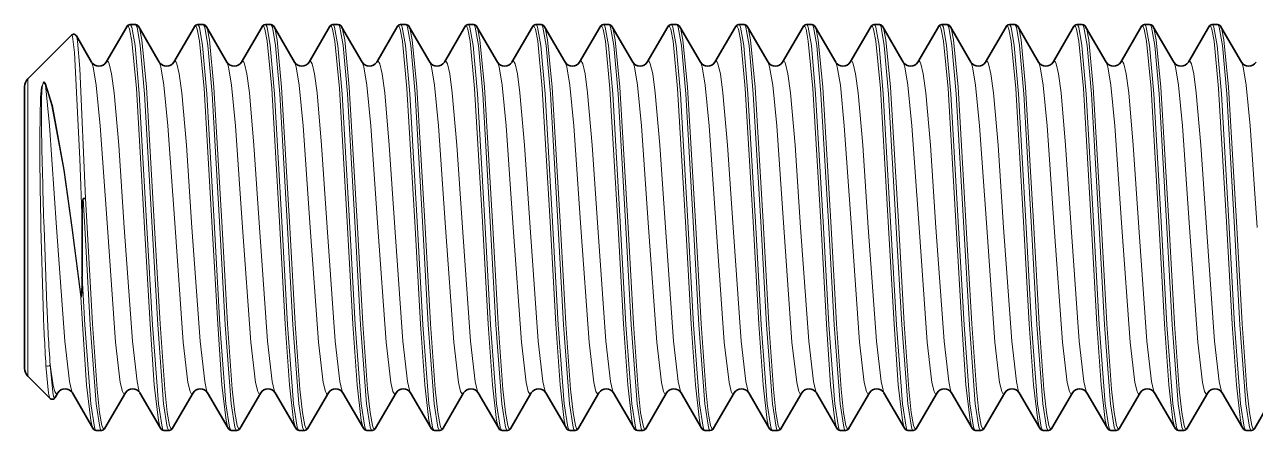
# Model space of a CAD drawing. Extents: x -131 to 1002, y -402 to 783.
# Drawn here: x 983.91 to 993.01, y 174.36 to 177.36 of the extents above; entities that cross this region are included whole.
import ezdxf

# ---------------------------------------------------------------- set-up
doc = ezdxf.new("R2010")
doc.units = 0

msp = doc.modelspace()

# ---------------------------------------------------------------- linework, layer by layer
at = {"color": 7, "lineweight": 35, "ltscale": 0.007572}
for p, q in [((984.6697, 177.3456), (984.5176, 177.0837)), ((985.1697, 177.3456), (985.0176, 177.0837)), ((985.6697, 177.3456), (985.5176, 177.0837)), ((986.1697, 177.3456), (986.0176, 177.0837)), ((986.6697, 177.3456), (986.5176, 177.0837)), ((987.1697, 177.3456), (987.0176, 177.0837)), ((987.6697, 177.3456), (987.5176, 177.0837)), ((988.1697, 177.3456), (988.0176, 177.0837)), ((988.6697, 177.3456), (988.5176, 177.0837)), ((989.1697, 177.3456), (989.0176, 177.0837)), ((989.6697, 177.3456), (989.5176, 177.0837)), ((990.1697, 177.3456), (990.0176, 177.0837)), ((990.6697, 177.3456), (990.5176, 177.0837)), ((991.1697, 177.3456), (991.0176, 177.0837)), ((991.6697, 177.3456), (991.5176, 177.0837)), ((992.1697, 177.3456), (992.0176, 177.0837)), ((992.6697, 177.3456), (992.5176, 177.0837)), ((984.4197, 174.3783), (984.2676, 174.6403)), ((984.9197, 174.3783), (984.7676, 174.6403)), ((985.4197, 174.3783), (985.2676, 174.6403)), ((985.9197, 174.3783), (985.7676, 174.6403)), ((986.4197, 174.3783), (986.2676, 174.6403)), ((986.9197, 174.3783), (986.7676, 174.6403)), ((987.4197, 174.3783), (987.2676, 174.6403)), ((987.9197, 174.3783), (987.7676, 174.6403)), ((988.4197, 174.3783), (988.2676, 174.6403)), ((988.9197, 174.3783), (988.7676, 174.6403)), ((989.4197, 174.3783), (989.2676, 174.6403)), ((989.9197, 174.3783), (989.7676, 174.6403)), ((990.4197, 174.3783), (990.2676, 174.6403)), ((990.9197, 174.3783), (990.7676, 174.6403)), ((991.4197, 174.3783), (991.2676, 174.6403)), ((991.9197, 174.3783), (991.7676, 174.6403)), ((992.4197, 174.3783), (992.2676, 174.6403)), ((992.9197, 174.3783), (992.7676, 174.6403))]:
    msp.add_line(p, q, dxfattribs=at)
at = {"color": 7, "lineweight": 35, "ltscale": 0.000984192}
for p, q in [((984.6943, 177.362), (984.7337, 177.362)), ((985.1943, 177.362), (985.2337, 177.362)), ((985.6943, 177.362), (985.7337, 177.362)), ((986.1943, 177.362), (986.2337, 177.362)), ((986.6943, 177.362), (986.7337, 177.362)), ((987.1943, 177.362), (987.2337, 177.362)), ((987.6943, 177.362), (987.7337, 177.362)), ((988.1943, 177.362), (988.2337, 177.362)), ((988.6943, 177.362), (988.7337, 177.362)), ((989.1943, 177.362), (989.2337, 177.362)), ((989.6943, 177.362), (989.7337, 177.362)), ((990.1943, 177.362), (990.2337, 177.362)), ((990.6943, 177.362), (990.7337, 177.362)), ((991.1943, 177.362), (991.2337, 177.362)), ((991.6943, 177.362), (991.7337, 177.362)), ((992.1943, 177.362), (992.2337, 177.362)), ((992.6943, 177.362), (992.7337, 177.362)), ((984.4443, 174.362), (984.4837, 174.362)), ((984.9443, 174.362), (984.9837, 174.362)), ((985.4443, 174.362), (985.4837, 174.362)), ((985.9443, 174.362), (985.9837, 174.362)), ((986.4443, 174.362), (986.4837, 174.362)), ((986.9443, 174.362), (986.9837, 174.362)), ((987.4443, 174.362), (987.4837, 174.362)), ((987.9443, 174.362), (987.9837, 174.362)), ((988.4443, 174.362), (988.4837, 174.362)), ((988.9443, 174.362), (988.9837, 174.362)), ((989.4443, 174.362), (989.4837, 174.362)), ((989.9443, 174.362), (989.9837, 174.362)), ((990.4443, 174.362), (990.4837, 174.362)), ((990.9443, 174.362), (990.9837, 174.362)), ((991.4443, 174.362), (991.4837, 174.362)), ((991.9443, 174.362), (991.9837, 174.362)), ((992.4443, 174.362), (992.4837, 174.362)), ((992.9443, 174.362), (992.9837, 174.362))]:
    msp.add_line(p, q, dxfattribs=at)
at = {"color": 7, "lineweight": 35, "ltscale": 0.007571}
for p, q in [((984.7584, 177.3456), (984.9104, 177.0837)), ((985.2584, 177.3456), (985.4104, 177.0837)), ((985.7584, 177.3456), (985.9104, 177.0837)), ((986.2584, 177.3456), (986.4104, 177.0837)), ((986.7584, 177.3456), (986.9104, 177.0837)), ((987.2584, 177.3456), (987.4104, 177.0837)), ((987.7584, 177.3456), (987.9104, 177.0837)), ((988.2584, 177.3456), (988.4104, 177.0837)), ((988.7584, 177.3456), (988.9104, 177.0837)), ((989.2584, 177.3456), (989.4104, 177.0837)), ((989.7584, 177.3456), (989.9104, 177.0837)), ((990.2584, 177.3456), (990.4104, 177.0837)), ((990.7584, 177.3456), (990.9104, 177.0837)), ((991.2584, 177.3456), (991.4104, 177.0837)), ((991.7584, 177.3456), (991.9104, 177.0837)), ((992.2584, 177.3456), (992.4104, 177.0837)), ((992.7584, 177.3456), (992.9104, 177.0837)), ((984.5084, 174.3783), (984.6604, 174.6403)), ((985.0084, 174.3783), (985.1604, 174.6403)), ((985.5084, 174.3783), (985.6604, 174.6403)), ((986.0084, 174.3783), (986.1604, 174.6403)), ((986.5084, 174.3783), (986.6604, 174.6403)), ((987.0084, 174.3783), (987.1604, 174.6403)), ((987.5084, 174.3783), (987.6604, 174.6403)), ((988.0084, 174.3783), (988.1604, 174.6403)), ((988.5084, 174.3783), (988.6604, 174.6403)), ((989.0084, 174.3783), (989.1604, 174.6403)), ((989.5084, 174.3783), (989.6604, 174.6403)), ((990.0084, 174.3783), (990.1604, 174.6403)), ((990.5084, 174.3783), (990.6604, 174.6403)), ((991.0084, 174.3783), (991.1604, 174.6403)), ((991.5084, 174.3783), (991.6604, 174.6403)), ((992.0084, 174.3783), (992.1604, 174.6403)), ((992.5084, 174.3783), (992.6604, 174.6403)), ((993.0084, 174.3783), (993.1604, 174.6403))]:
    msp.add_line(p, q, dxfattribs=at)
at = {"color": 7, "lineweight": 35, "ltscale": 0.011418}
msp.add_line((983.9382, 176.9612), (984.2612, 177.2841), dxfattribs=at)
at = {"color": 7, "lineweight": 35, "ltscale": 0.005623}
msp.add_line((984.2975, 177.2782), (984.4104, 177.0837), dxfattribs=at)
at = {"color": 7, "lineweight": 13, "ltscale": 0.040654}
msp.add_line((983.9382, 175.335), (983.9382, 176.9612), dxfattribs=at)
at = {"color": 7, "lineweight": 35, "ltscale": 0.038561}
msp.add_line((983.9148, 175.3621), (983.9148, 176.9046), dxfattribs=at)
at = {"color": 7, "lineweight": 13, "ltscale": 0.000130621}
msp.add_line((984.0694, 176.9172), (984.0726, 176.9214), dxfattribs=at)
at = {"color": 7, "lineweight": 35, "ltscale": 0.000433839}
msp.add_line((984.3473, 176.0763), (984.3646, 176.0755), dxfattribs=at)
at = {"color": 7, "lineweight": 13, "ltscale": 0.00539}
msp.add_line((984.3473, 176.0763), (984.3588, 175.861), dxfattribs=at)
at = {"color": 7, "lineweight": 13, "ltscale": 0.005346}
msp.add_line((984.3646, 176.0755), (984.3761, 175.862), dxfattribs=at)
at = {"color": 7, "lineweight": 35, "ltscale": 0.010194}
msp.add_line((984.3391, 175.4948), (984.3391, 175.9026), dxfattribs=at)
at = {"color": 7, "lineweight": 13, "ltscale": 0.014523}
msp.add_line((984.0515, 175.2807), (984.0354, 175.8614), dxfattribs=at)
at = {"color": 7, "lineweight": 13, "ltscale": 0.014527}
msp.add_line((984.0793, 175.2813), (984.0581, 175.862), dxfattribs=at)
at = {"color": 7, "lineweight": 13, "ltscale": 0.01295}
msp.add_line((984.2637, 175.862), (984.33, 175.3482), dxfattribs=at)
at = {"color": 7, "lineweight": 13, "ltscale": 0.012998}
msp.add_line((984.2669, 175.863), (984.3333, 175.3473), dxfattribs=at)
at = {"color": 7, "lineweight": 13, "ltscale": 0.017982}
for p, q in [((984.3985, 175.1428), (984.3588, 175.861)), ((984.8985, 175.1428), (984.8588, 175.861)), ((985.3985, 175.1428), (985.3588, 175.861)), ((985.8985, 175.1428), (985.8588, 175.861)), ((986.3985, 175.1428), (986.3588, 175.861)), ((986.8985, 175.1428), (986.8588, 175.861)), ((987.3985, 175.1428), (987.3588, 175.861)), ((987.8985, 175.1428), (987.8588, 175.861)), ((988.3985, 175.1428), (988.3588, 175.861)), ((988.8985, 175.1428), (988.8588, 175.861)), ((989.3985, 175.1428), (989.3588, 175.861)), ((989.8985, 175.1428), (989.8588, 175.861)), ((990.3985, 175.1428), (990.3588, 175.861)), ((990.8985, 175.1428), (990.8588, 175.861)), ((991.3985, 175.1428), (991.3588, 175.861)), ((991.8985, 175.1428), (991.8588, 175.861)), ((992.3985, 175.1428), (992.3588, 175.861)), ((992.8985, 175.1428), (992.8588, 175.861))]:
    msp.add_line(p, q, dxfattribs=at)
at = {"color": 7, "lineweight": 13, "ltscale": 0.017866}
for p, q in [((984.4158, 175.1485), (984.3761, 175.862)), ((984.9158, 175.1485), (984.8761, 175.862)), ((985.4158, 175.1485), (985.3761, 175.862)), ((985.9158, 175.1485), (985.8761, 175.862)), ((986.4158, 175.1485), (986.3761, 175.862)), ((986.9158, 175.1485), (986.8761, 175.862)), ((987.4158, 175.1485), (987.3761, 175.862)), ((987.9158, 175.1485), (987.8761, 175.862)), ((988.4158, 175.1485), (988.3761, 175.862)), ((988.9158, 175.1485), (988.8761, 175.862)), ((989.4158, 175.1485), (989.3761, 175.862)), ((989.9158, 175.1485), (989.8761, 175.862)), ((990.4158, 175.1485), (990.3761, 175.862)), ((990.9158, 175.1485), (990.8761, 175.862)), ((991.4158, 175.1485), (991.3761, 175.862)), ((991.9158, 175.1485), (991.8761, 175.862)), ((992.4158, 175.1485), (992.3761, 175.862)), ((992.9158, 175.1485), (992.8761, 175.862))]:
    msp.add_line(p, q, dxfattribs=at)
at = {"color": 7, "lineweight": 13, "ltscale": 0.017907}
for p, q in [((984.8419, 175.1468), (984.802, 175.862)), ((985.3419, 175.1468), (985.302, 175.862)), ((985.8419, 175.1468), (985.802, 175.862)), ((986.3419, 175.1468), (986.302, 175.862)), ((986.8419, 175.1468), (986.802, 175.862)), ((987.3419, 175.1468), (987.302, 175.862)), ((987.8419, 175.1468), (987.802, 175.862)), ((988.3419, 175.1468), (988.302, 175.862)), ((988.8419, 175.1468), (988.802, 175.862)), ((989.3419, 175.1468), (989.302, 175.862)), ((989.8419, 175.1468), (989.802, 175.862)), ((990.3419, 175.1468), (990.302, 175.862)), ((990.8419, 175.1468), (990.802, 175.862)), ((991.3419, 175.1468), (991.302, 175.862)), ((991.8419, 175.1468), (991.802, 175.862)), ((992.3419, 175.1468), (992.302, 175.862)), ((992.8419, 175.1468), (992.802, 175.862))]:
    msp.add_line(p, q, dxfattribs=at)
at = {"color": 7, "lineweight": 13, "ltscale": 0.018029}
for p, q in [((984.8591, 175.1428), (984.8193, 175.8629)), ((985.3591, 175.1428), (985.3193, 175.8629)), ((985.8591, 175.1428), (985.8193, 175.8629)), ((986.3591, 175.1428), (986.3193, 175.8629)), ((986.8591, 175.1428), (986.8193, 175.8629)), ((987.3591, 175.1428), (987.3193, 175.8629)), ((987.8591, 175.1428), (987.8193, 175.8629)), ((988.3591, 175.1428), (988.3193, 175.8629)), ((988.8591, 175.1428), (988.8193, 175.8629)), ((989.3591, 175.1428), (989.3193, 175.8629)), ((989.8591, 175.1428), (989.8193, 175.8629)), ((990.3591, 175.1428), (990.3193, 175.8629)), ((990.8591, 175.1428), (990.8193, 175.8629)), ((991.3591, 175.1428), (991.3193, 175.8629)), ((991.8591, 175.1428), (991.8193, 175.8629)), ((992.3591, 175.1428), (992.3193, 175.8629)), ((992.8591, 175.1428), (992.8193, 175.8629))]:
    msp.add_line(p, q, dxfattribs=at)
at = {"color": 7, "lineweight": 13, "ltscale": 0.008814}
msp.add_line((984.3591, 175.1428), (984.3391, 175.4948), dxfattribs=at)
at = {"color": 7, "lineweight": 35, "ltscale": 0.013569}
msp.add_line((983.9148, 174.8194), (983.9148, 175.3621), dxfattribs=at)
at = {"color": 7, "lineweight": 13, "ltscale": 0.014305}
msp.add_line((983.9382, 174.7628), (983.9382, 175.335), dxfattribs=at)
at = {"color": 7, "lineweight": 35, "ltscale": 8.41528e-05}
msp.add_line((984.33, 175.3482), (984.3333, 175.3473), dxfattribs=at)
at = {"color": 7, "lineweight": 13, "ltscale": 0.005044}
msp.add_line((984.3419, 175.1468), (984.33, 175.3482), dxfattribs=at)
at = {"color": 7, "lineweight": 35, "ltscale": 0.005814}
msp.add_line((983.9382, 174.7628), (984.1027, 174.5984), dxfattribs=at)
at = {"color": 7, "lineweight": 35, "ltscale": 0.001035}
msp.add_line((984.1396, 174.6044), (984.1604, 174.6403), dxfattribs=at)
at = {"color": 7, "lineweight": 13}
for points in [[(984.802, 175.862), (984.7415, 176.8887), (984.7081, 177.2396), (984.6912, 177.3283), (984.6826, 177.3483), (984.6797, 177.3511), (984.6783, 177.3518), (984.6761, 177.3519), (984.674, 177.3509), (984.6697, 177.3456)], [(984.8193, 175.8629), (984.7621, 176.8501), (984.7308, 177.2079), (984.7067, 177.344), (984.7012, 177.3564), (984.6985, 177.36), (984.6957, 177.3618), (984.6943, 177.362)], [(984.8588, 175.861), (984.8015, 176.8494), (984.7701, 177.2077), (984.7461, 177.344), (984.7406, 177.3564), (984.7379, 177.36), (984.7351, 177.3618), (984.7337, 177.362)], [(984.8761, 175.862), (984.8147, 176.9002), (984.7808, 177.2492), (984.7659, 177.326), (984.7584, 177.3456)], [(985.302, 175.862), (985.2415, 176.8887), (985.2081, 177.2396), (985.1912, 177.3283), (985.1826, 177.3483), (985.1797, 177.3511), (985.1783, 177.3518), (985.1761, 177.3519), (985.174, 177.3509), (985.1697, 177.3456)], [(985.3193, 175.8629), (985.2621, 176.8501), (985.2308, 177.2079), (985.2067, 177.344), (985.2012, 177.3564), (985.1985, 177.36), (985.1957, 177.3618), (985.1943, 177.362)], [(985.3588, 175.861), (985.3015, 176.8494), (985.2701, 177.2077), (985.2461, 177.344), (985.2406, 177.3564), (985.2379, 177.36), (985.2351, 177.3618), (985.2337, 177.362)], [(985.3761, 175.862), (985.3147, 176.9002), (985.2808, 177.2492), (985.2659, 177.326), (985.2584, 177.3456)], [(985.802, 175.862), (985.7415, 176.8887), (985.7081, 177.2396), (985.6912, 177.3283), (985.6826, 177.3483), (985.6797, 177.3511), (985.6783, 177.3518), (985.6761, 177.3519), (985.674, 177.3509), (985.6697, 177.3456)], [(985.8193, 175.8629), (985.7621, 176.8501), (985.7308, 177.2079), (985.7067, 177.344), (985.7012, 177.3564), (985.6985, 177.36), (985.6957, 177.3618), (985.6943, 177.362)], [(985.8588, 175.861), (985.8015, 176.8494), (985.7701, 177.2077), (985.7461, 177.344), (985.7406, 177.3564), (985.7379, 177.36), (985.7351, 177.3618), (985.7337, 177.362)], [(985.8761, 175.862), (985.8147, 176.9002), (985.7808, 177.2492), (985.7659, 177.326), (985.7584, 177.3456)], [(986.302, 175.862), (986.2415, 176.8887), (986.2081, 177.2396), (986.1912, 177.3283), (986.1826, 177.3483), (986.1797, 177.3511), (986.1783, 177.3518), (986.1761, 177.3519), (986.174, 177.3509), (986.1697, 177.3456)], [(986.3193, 175.8629), (986.2621, 176.8501), (986.2308, 177.2079), (986.2067, 177.344), (986.2012, 177.3564), (986.1985, 177.36), (986.1957, 177.3618), (986.1943, 177.362)], [(986.3588, 175.861), (986.3015, 176.8494), (986.2701, 177.2077), (986.2461, 177.344), (986.2406, 177.3564), (986.2379, 177.36), (986.2351, 177.3618), (986.2337, 177.362)], [(986.3761, 175.862), (986.3147, 176.9002), (986.2808, 177.2492), (986.2659, 177.326), (986.2584, 177.3456)], [(986.802, 175.862), (986.7415, 176.8887), (986.7081, 177.2396), (986.6912, 177.3283), (986.6826, 177.3483), (986.6797, 177.3511), (986.6783, 177.3518), (986.6761, 177.3519), (986.674, 177.3509), (986.6697, 177.3456)], [(986.8193, 175.8629), (986.7621, 176.8501), (986.7308, 177.2079), (986.7067, 177.344), (986.7012, 177.3564), (986.6985, 177.36), (986.6957, 177.3618), (986.6943, 177.362)], [(986.8588, 175.861), (986.8015, 176.8494), (986.7701, 177.2077), (986.7461, 177.344), (986.7406, 177.3564), (986.7379, 177.36), (986.7351, 177.3618), (986.7337, 177.362)], [(986.8761, 175.862), (986.8147, 176.9002), (986.7808, 177.2492), (986.7659, 177.326), (986.7584, 177.3456)], [(987.302, 175.862), (987.2415, 176.8887), (987.2081, 177.2396), (987.1912, 177.3283), (987.1826, 177.3483), (987.1797, 177.3511), (987.1783, 177.3518), (987.1761, 177.3519), (987.174, 177.3509), (987.1697, 177.3456)], [(987.3193, 175.8629), (987.2621, 176.8501), (987.2308, 177.2079), (987.2067, 177.344), (987.2012, 177.3564), (987.1985, 177.36), (987.1957, 177.3618), (987.1943, 177.362)], [(987.3588, 175.861), (987.3015, 176.8494), (987.2701, 177.2077), (987.2461, 177.344), (987.2406, 177.3564), (987.2379, 177.36), (987.2351, 177.3618), (987.2337, 177.362)], [(987.3761, 175.862), (987.3147, 176.9002), (987.2808, 177.2492), (987.2659, 177.326), (987.2584, 177.3456)], [(987.802, 175.862), (987.7415, 176.8887), (987.7081, 177.2396), (987.6912, 177.3283), (987.6826, 177.3483), (987.6797, 177.3511), (987.6783, 177.3518), (987.6761, 177.3519), (987.674, 177.3509), (987.6697, 177.3456)], [(987.8193, 175.8629), (987.7621, 176.8501), (987.7308, 177.2079), (987.7067, 177.344), (987.7012, 177.3564), (987.6985, 177.36), (987.6957, 177.3618), (987.6943, 177.362)], [(987.8588, 175.861), (987.8015, 176.8494), (987.7701, 177.2077), (987.7461, 177.344), (987.7406, 177.3564), (987.7379, 177.36), (987.7351, 177.3618), (987.7337, 177.362)], [(987.8761, 175.862), (987.8147, 176.9002), (987.7808, 177.2492), (987.7659, 177.326), (987.7584, 177.3456)], [(988.302, 175.862), (988.2415, 176.8887), (988.2081, 177.2396), (988.1912, 177.3283), (988.1826, 177.3483), (988.1797, 177.3511), (988.1783, 177.3518), (988.1761, 177.3519), (988.174, 177.3509), (988.1697, 177.3456)], [(988.3193, 175.8629), (988.2621, 176.8501), (988.2308, 177.2079), (988.2067, 177.344), (988.2012, 177.3564), (988.1985, 177.36), (988.1957, 177.3618), (988.1943, 177.362)], [(988.3588, 175.861), (988.3015, 176.8494), (988.2701, 177.2077), (988.2461, 177.344), (988.2406, 177.3564), (988.2379, 177.36), (988.2351, 177.3618), (988.2337, 177.362)], [(988.3761, 175.862), (988.3147, 176.9002), (988.2808, 177.2492), (988.2659, 177.326), (988.2584, 177.3456)], [(988.802, 175.862), (988.7415, 176.8887), (988.7081, 177.2396), (988.6912, 177.3283), (988.6826, 177.3483), (988.6797, 177.3511), (988.6783, 177.3518), (988.6761, 177.3519), (988.674, 177.3509), (988.6697, 177.3456)], [(988.8193, 175.8629), (988.7621, 176.8501), (988.7308, 177.2079), (988.7067, 177.344), (988.7012, 177.3564), (988.6985, 177.36), (988.6957, 177.3618), (988.6943, 177.362)], [(988.8588, 175.861), (988.8015, 176.8494), (988.7701, 177.2077), (988.7461, 177.344), (988.7406, 177.3564), (988.7379, 177.36), (988.7351, 177.3618), (988.7337, 177.362)], [(988.8761, 175.862), (988.8147, 176.9002), (988.7808, 177.2492), (988.7659, 177.326), (988.7584, 177.3456)], [(989.302, 175.862), (989.2415, 176.8887), (989.2081, 177.2396), (989.1912, 177.3283), (989.1826, 177.3483), (989.1797, 177.3511), (989.1783, 177.3518), (989.1761, 177.3519), (989.174, 177.3509), (989.1697, 177.3456)], [(989.3193, 175.8629), (989.2621, 176.8501), (989.2308, 177.2079), (989.2067, 177.344), (989.2012, 177.3564), (989.1985, 177.36), (989.1957, 177.3618), (989.1943, 177.362)], [(989.3588, 175.861), (989.3015, 176.8494), (989.2701, 177.2077), (989.2461, 177.344), (989.2406, 177.3564), (989.2379, 177.36), (989.2351, 177.3618), (989.2337, 177.362)], [(989.3761, 175.862), (989.3147, 176.9002), (989.2808, 177.2492), (989.2659, 177.326), (989.2584, 177.3456)], [(989.802, 175.862), (989.7415, 176.8887), (989.7081, 177.2396), (989.6912, 177.3283), (989.6826, 177.3483), (989.6797, 177.3511), (989.6783, 177.3518), (989.6761, 177.3519), (989.674, 177.3509), (989.6697, 177.3456)], [(989.8193, 175.8629), (989.7621, 176.8501), (989.7308, 177.2079), (989.7067, 177.344), (989.7012, 177.3564), (989.6985, 177.36), (989.6957, 177.3618), (989.6943, 177.362)], [(989.8588, 175.861), (989.8015, 176.8494), (989.7701, 177.2077), (989.7461, 177.344), (989.7406, 177.3564), (989.7379, 177.36), (989.7351, 177.3618), (989.7337, 177.362)], [(989.8761, 175.862), (989.8147, 176.9002), (989.7808, 177.2492), (989.7659, 177.326), (989.7584, 177.3456)], [(990.302, 175.862), (990.2415, 176.8887), (990.2081, 177.2396), (990.1912, 177.3283), (990.1826, 177.3483), (990.1797, 177.3511), (990.1783, 177.3518), (990.1761, 177.3519), (990.174, 177.3509), (990.1697, 177.3456)], [(990.3193, 175.8629), (990.2621, 176.8501), (990.2308, 177.2079), (990.2067, 177.344), (990.2012, 177.3564), (990.1985, 177.36), (990.1957, 177.3618), (990.1943, 177.362)], [(990.3588, 175.861), (990.3015, 176.8494), (990.2701, 177.2077), (990.2461, 177.344), (990.2406, 177.3564), (990.2379, 177.36), (990.2351, 177.3618), (990.2337, 177.362)], [(990.3761, 175.862), (990.3147, 176.9002), (990.2808, 177.2492), (990.2659, 177.326), (990.2584, 177.3456)], [(990.802, 175.862), (990.7415, 176.8887), (990.7081, 177.2396), (990.6912, 177.3283), (990.6826, 177.3483), (990.6797, 177.3511), (990.6783, 177.3518), (990.6761, 177.3519), (990.674, 177.3509), (990.6697, 177.3456)], [(990.8193, 175.8629), (990.7621, 176.8501), (990.7308, 177.2079), (990.7067, 177.344), (990.7012, 177.3564), (990.6985, 177.36), (990.6957, 177.3618), (990.6943, 177.362)], [(990.8588, 175.861), (990.8015, 176.8494), (990.7701, 177.2077), (990.7461, 177.344), (990.7406, 177.3564), (990.7379, 177.36), (990.7351, 177.3618), (990.7337, 177.362)], [(990.8761, 175.862), (990.8147, 176.9002), (990.7808, 177.2492), (990.7659, 177.326), (990.7584, 177.3456)], [(991.302, 175.862), (991.2415, 176.8887), (991.2081, 177.2396), (991.1912, 177.3283), (991.1826, 177.3483), (991.1797, 177.3511), (991.1783, 177.3518), (991.1761, 177.3519), (991.174, 177.3509), (991.1697, 177.3456)], [(991.3193, 175.8629), (991.2621, 176.8501), (991.2308, 177.2079), (991.2067, 177.344), (991.2012, 177.3564), (991.1985, 177.36), (991.1957, 177.3618), (991.1943, 177.362)], [(991.3588, 175.861), (991.3015, 176.8494), (991.2701, 177.2077), (991.2461, 177.344), (991.2406, 177.3564), (991.2379, 177.36), (991.2351, 177.3618), (991.2337, 177.362)], [(991.3761, 175.862), (991.3147, 176.9002), (991.2808, 177.2492), (991.2659, 177.326), (991.2584, 177.3456)], [(991.802, 175.862), (991.7415, 176.8887), (991.7081, 177.2396), (991.6912, 177.3283), (991.6826, 177.3483), (991.6797, 177.3511), (991.6783, 177.3518), (991.6761, 177.3519), (991.674, 177.3509), (991.6697, 177.3456)], [(991.8193, 175.8629), (991.7621, 176.8501), (991.7308, 177.2079), (991.7067, 177.344), (991.7012, 177.3564), (991.6985, 177.36), (991.6957, 177.3618), (991.6943, 177.362)], [(991.8588, 175.861), (991.8015, 176.8494), (991.7701, 177.2077), (991.7461, 177.344), (991.7406, 177.3564), (991.7379, 177.36), (991.7351, 177.3618), (991.7337, 177.362)], [(991.8761, 175.862), (991.8147, 176.9002), (991.7808, 177.2492), (991.7659, 177.326), (991.7584, 177.3456)], [(992.302, 175.862), (992.2415, 176.8887), (992.2081, 177.2396), (992.1912, 177.3283), (992.1826, 177.3483), (992.1797, 177.3511), (992.1783, 177.3518), (992.1761, 177.3519), (992.174, 177.3509), (992.1697, 177.3456)], [(992.3193, 175.8629), (992.2621, 176.8501), (992.2308, 177.2079), (992.2067, 177.344), (992.2012, 177.3564), (992.1985, 177.36), (992.1957, 177.3618), (992.1943, 177.362)], [(992.3588, 175.861), (992.3015, 176.8494), (992.2701, 177.2077), (992.2461, 177.344), (992.2406, 177.3564), (992.2379, 177.36), (992.2351, 177.3618), (992.2337, 177.362)], [(992.3761, 175.862), (992.3147, 176.9002), (992.2808, 177.2492), (992.2659, 177.326), (992.2584, 177.3456)], [(992.802, 175.862), (992.7415, 176.8887), (992.7081, 177.2396), (992.6912, 177.3283), (992.6826, 177.3483), (992.6797, 177.3511), (992.6783, 177.3518), (992.6761, 177.3519), (992.674, 177.3509), (992.6697, 177.3456)], [(992.8193, 175.8629), (992.7621, 176.8501), (992.7308, 177.2079), (992.7067, 177.344), (992.7012, 177.3564), (992.6985, 177.36), (992.6957, 177.3618), (992.6943, 177.362)], [(992.8588, 175.861), (992.8015, 176.8494), (992.7701, 177.2077), (992.7461, 177.344), (992.7406, 177.3564), (992.7379, 177.36), (992.7351, 177.3618), (992.7337, 177.362)], [(992.8761, 175.862), (992.8147, 176.9002), (992.7808, 177.2492), (992.7659, 177.326), (992.7584, 177.3456)], [(984.2612, 177.2841), (984.2623, 177.2849), (984.2638, 177.2848), (984.2656, 177.2831), (984.269, 177.2745), (984.2845, 177.1559), (984.3228, 176.3686), (984.3391, 175.9026)], [(984.2975, 177.2782), (984.3005, 177.2703), (984.3066, 177.2391), (984.3242, 177.0374), (984.3646, 176.0755)], [(984.4104, 177.0837), (984.4223, 177.0498), (984.4449, 176.9133), (984.4742, 176.6135), (984.5266, 175.862)], [(984.5176, 177.0837), (984.5217, 177.0891), (984.5237, 177.0906), (984.5267, 177.0913), (984.5283, 177.0911), (984.5312, 177.0892), (984.5343, 177.0855), (984.5403, 177.073), (984.5579, 176.9973), (984.5765, 176.8569), (984.6104, 176.4704), (984.6516, 175.862)], [(984.9104, 177.0837), (984.9223, 177.0498), (984.9449, 176.9133), (984.9742, 176.6135), (985.0266, 175.862)], [(985.0176, 177.0837), (985.0217, 177.0891), (985.0237, 177.0906), (985.0267, 177.0913), (985.0283, 177.0911), (985.0312, 177.0892), (985.0343, 177.0855), (985.0403, 177.073), (985.0579, 176.9973), (985.0765, 176.8569), (985.1104, 176.4704), (985.1516, 175.862)], [(985.4104, 177.0837), (985.4223, 177.0498), (985.4449, 176.9133), (985.4742, 176.6135), (985.5266, 175.862)], [(985.5176, 177.0837), (985.5217, 177.0891), (985.5237, 177.0906), (985.5267, 177.0913), (985.5283, 177.0911), (985.5312, 177.0892), (985.5343, 177.0855), (985.5403, 177.073), (985.5579, 176.9973), (985.5765, 176.8569), (985.6104, 176.4704), (985.6516, 175.862)], [(985.9104, 177.0837), (985.9223, 177.0498), (985.9449, 176.9133), (985.9742, 176.6135), (986.0266, 175.862)], [(986.0176, 177.0837), (986.0217, 177.0891), (986.0237, 177.0906), (986.0267, 177.0913), (986.0283, 177.0911), (986.0312, 177.0892), (986.0343, 177.0855), (986.0403, 177.073), (986.0579, 176.9973), (986.0765, 176.8569), (986.1104, 176.4704), (986.1516, 175.862)], [(986.4104, 177.0837), (986.4223, 177.0498), (986.4449, 176.9133), (986.4742, 176.6135), (986.5266, 175.862)], [(986.5176, 177.0837), (986.5217, 177.0891), (986.5237, 177.0906), (986.5267, 177.0913), (986.5283, 177.0911), (986.5312, 177.0892), (986.5343, 177.0855), (986.5403, 177.073), (986.5579, 176.9973), (986.5765, 176.8569), (986.6104, 176.4704), (986.6516, 175.862)], [(986.9104, 177.0837), (986.9223, 177.0498), (986.9449, 176.9133), (986.9742, 176.6135), (987.0266, 175.862)], [(987.0176, 177.0837), (987.0217, 177.0891), (987.0237, 177.0906), (987.0267, 177.0913), (987.0283, 177.0911), (987.0312, 177.0892), (987.0343, 177.0855), (987.0403, 177.073), (987.0579, 176.9973), (987.0765, 176.8569), (987.1104, 176.4704), (987.1516, 175.862)], [(987.4104, 177.0837), (987.4223, 177.0498), (987.4449, 176.9133), (987.4742, 176.6135), (987.5266, 175.862)], [(987.5176, 177.0837), (987.5217, 177.0891), (987.5237, 177.0906), (987.5267, 177.0913), (987.5283, 177.0911), (987.5312, 177.0892), (987.5343, 177.0855), (987.5403, 177.073), (987.5579, 176.9973), (987.5765, 176.8569), (987.6104, 176.4704), (987.6516, 175.862)], [(987.9104, 177.0837), (987.9223, 177.0498), (987.9449, 176.9133), (987.9742, 176.6135), (988.0266, 175.862)], [(988.0176, 177.0837), (988.0217, 177.0891), (988.0237, 177.0906), (988.0267, 177.0913), (988.0283, 177.0911), (988.0312, 177.0892), (988.0343, 177.0855), (988.0403, 177.073), (988.0579, 176.9973), (988.0765, 176.8569), (988.1104, 176.4704), (988.1516, 175.862)], [(988.4104, 177.0837), (988.4223, 177.0498), (988.4449, 176.9133), (988.4742, 176.6135), (988.5266, 175.862)], [(988.5176, 177.0837), (988.5217, 177.0891), (988.5237, 177.0906), (988.5267, 177.0913), (988.5283, 177.0911), (988.5312, 177.0892), (988.5343, 177.0855), (988.5403, 177.073), (988.5579, 176.9973), (988.5765, 176.8569), (988.6104, 176.4704), (988.6516, 175.862)], [(988.9104, 177.0837), (988.9223, 177.0498), (988.9449, 176.9133), (988.9742, 176.6135), (989.0266, 175.862)], [(989.0176, 177.0837), (989.0217, 177.0891), (989.0237, 177.0906), (989.0267, 177.0913), (989.0283, 177.0911), (989.0312, 177.0892), (989.0343, 177.0855), (989.0403, 177.073), (989.0579, 176.9973), (989.0765, 176.8569), (989.1104, 176.4704), (989.1516, 175.862)], [(989.4104, 177.0837), (989.4223, 177.0498), (989.4449, 176.9133), (989.4742, 176.6135), (989.5266, 175.862)], [(989.5176, 177.0837), (989.5217, 177.0891), (989.5237, 177.0906), (989.5267, 177.0913), (989.5283, 177.0911), (989.5312, 177.0892), (989.5343, 177.0855), (989.5403, 177.073), (989.5579, 176.9973), (989.5765, 176.8569), (989.6104, 176.4704), (989.6516, 175.862)], [(989.9104, 177.0837), (989.9223, 177.0498), (989.9449, 176.9133), (989.9742, 176.6135), (990.0266, 175.862)], [(990.0176, 177.0837), (990.0217, 177.0891), (990.0237, 177.0906), (990.0267, 177.0913), (990.0283, 177.0911), (990.0312, 177.0892), (990.0343, 177.0855), (990.0403, 177.073), (990.0579, 176.9973), (990.0765, 176.8569), (990.1104, 176.4704), (990.1516, 175.862)], [(990.4104, 177.0837), (990.4223, 177.0498), (990.4449, 176.9133), (990.4742, 176.6135), (990.5266, 175.862)], [(990.5176, 177.0837), (990.5217, 177.0891), (990.5237, 177.0906), (990.5267, 177.0913), (990.5283, 177.0911), (990.5312, 177.0892), (990.5343, 177.0855), (990.5403, 177.073), (990.5579, 176.9973), (990.5765, 176.8569), (990.6104, 176.4704), (990.6516, 175.862)], [(990.9104, 177.0837), (990.9223, 177.0498), (990.9449, 176.9133), (990.9742, 176.6135), (991.0266, 175.862)], [(991.0176, 177.0837), (991.0217, 177.0891), (991.0237, 177.0906), (991.0267, 177.0913), (991.0283, 177.0911), (991.0312, 177.0892), (991.0343, 177.0855), (991.0403, 177.073), (991.0579, 176.9973), (991.0765, 176.8569), (991.1104, 176.4704), (991.1516, 175.862)], [(991.4104, 177.0837), (991.4223, 177.0498), (991.4449, 176.9133), (991.4742, 176.6135), (991.5266, 175.862)], [(991.5176, 177.0837), (991.5217, 177.0891), (991.5237, 177.0906), (991.5267, 177.0913), (991.5283, 177.0911), (991.5312, 177.0892), (991.5343, 177.0855), (991.5403, 177.073), (991.5579, 176.9973), (991.5765, 176.8569), (991.6104, 176.4704), (991.6516, 175.862)], [(991.9104, 177.0837), (991.9223, 177.0498), (991.9449, 176.9133), (991.9742, 176.6135), (992.0266, 175.862)], [(992.0176, 177.0837), (992.0217, 177.0891), (992.0237, 177.0906), (992.0267, 177.0913), (992.0283, 177.0911), (992.0312, 177.0892), (992.0343, 177.0855), (992.0403, 177.073), (992.0579, 176.9973), (992.0765, 176.8569), (992.1104, 176.4704), (992.1516, 175.862)], [(992.4104, 177.0837), (992.4223, 177.0498), (992.4449, 176.9133), (992.4742, 176.6135), (992.5266, 175.862)], [(992.5176, 177.0837), (992.5217, 177.0891), (992.5237, 177.0906), (992.5267, 177.0913), (992.5283, 177.0911), (992.5312, 177.0892), (992.5343, 177.0855), (992.5403, 177.073), (992.5579, 176.9973), (992.5765, 176.8569), (992.6104, 176.4704), (992.6516, 175.862)], [(992.9104, 177.0837), (992.9223, 177.0498), (992.9449, 176.9133), (992.9742, 176.6135), (993.0266, 175.862)], [(984.0265, 176.5409), (984.0321, 176.8227), (984.0402, 176.9008), (984.0585, 176.9399), (984.0726, 176.9214)], [(984.0406, 176.5443), (984.0394, 176.8262), (984.0439, 176.903), (984.0556, 176.9387), (984.0694, 176.9172)], [(984.0694, 176.9172), (984.1166, 176.7611), (984.2041, 176.2867), (984.2637, 175.862)], [(984.0694, 176.9172), (984.0989, 176.6171), (984.1516, 175.862)], [(984.0726, 176.9214), (984.1198, 176.7648), (984.2073, 176.289), (984.2669, 175.863)], [(984.1516, 175.862), (984.2115, 175.0204), (984.246, 174.7223), (984.2603, 174.6581), (984.2676, 174.6403)], [(984.5266, 175.862), (984.5872, 175.0132), (984.6221, 174.7162), (984.6379, 174.6506), (984.6461, 174.6355), (984.6501, 174.6328), (984.6543, 174.6333), (984.6583, 174.6371), (984.6604, 174.6403)], [(984.6516, 175.862), (984.7115, 175.0204), (984.746, 174.7223), (984.7603, 174.6581), (984.7676, 174.6403)], [(985.0266, 175.862), (985.0872, 175.0132), (985.1221, 174.7162), (985.1379, 174.6506), (985.1461, 174.6355), (985.1501, 174.6328), (985.1543, 174.6333), (985.1583, 174.6371), (985.1604, 174.6403)], [(985.1516, 175.862), (985.2115, 175.0204), (985.246, 174.7223), (985.2603, 174.6581), (985.2676, 174.6403)], [(985.5266, 175.862), (985.5872, 175.0132), (985.6221, 174.7162), (985.6379, 174.6506), (985.6461, 174.6355), (985.6501, 174.6328), (985.6543, 174.6333), (985.6583, 174.6371), (985.6604, 174.6403)], [(985.6516, 175.862), (985.7115, 175.0204), (985.746, 174.7223), (985.7603, 174.6581), (985.7676, 174.6403)], [(986.0266, 175.862), (986.0872, 175.0132), (986.1221, 174.7162), (986.1379, 174.6506), (986.1461, 174.6355), (986.1501, 174.6328), (986.1543, 174.6333), (986.1583, 174.6371), (986.1604, 174.6403)], [(986.1516, 175.862), (986.2115, 175.0204), (986.246, 174.7223), (986.2603, 174.6581), (986.2676, 174.6403)], [(986.5266, 175.862), (986.5872, 175.0132), (986.6221, 174.7162), (986.6379, 174.6506), (986.6461, 174.6355), (986.6501, 174.6328), (986.6543, 174.6333), (986.6583, 174.6371), (986.6604, 174.6403)], [(986.6516, 175.862), (986.7115, 175.0204), (986.746, 174.7223), (986.7603, 174.6581), (986.7676, 174.6403)], [(987.0266, 175.862), (987.0872, 175.0132), (987.1221, 174.7162), (987.1379, 174.6506), (987.1461, 174.6355), (987.1501, 174.6328), (987.1543, 174.6333), (987.1583, 174.6371), (987.1604, 174.6403)], [(987.1516, 175.862), (987.2115, 175.0204), (987.246, 174.7223), (987.2603, 174.6581), (987.2676, 174.6403)], [(987.5266, 175.862), (987.5872, 175.0132), (987.6221, 174.7162), (987.6379, 174.6506), (987.6461, 174.6355), (987.6501, 174.6328), (987.6543, 174.6333), (987.6583, 174.6371), (987.6604, 174.6403)], [(987.6516, 175.862), (987.7115, 175.0204), (987.746, 174.7223), (987.7603, 174.6581), (987.7676, 174.6403)], [(988.0266, 175.862), (988.0872, 175.0132), (988.1221, 174.7162), (988.1379, 174.6506), (988.1461, 174.6355), (988.1501, 174.6328), (988.1543, 174.6333), (988.1583, 174.6371), (988.1604, 174.6403)], [(988.1516, 175.862), (988.2115, 175.0204), (988.246, 174.7223), (988.2603, 174.6581), (988.2676, 174.6403)], [(988.5266, 175.862), (988.5872, 175.0132), (988.6221, 174.7162), (988.6379, 174.6506), (988.6461, 174.6355), (988.6501, 174.6328), (988.6543, 174.6333), (988.6583, 174.6371), (988.6604, 174.6403)], [(988.6516, 175.862), (988.7115, 175.0204), (988.746, 174.7223), (988.7603, 174.6581), (988.7676, 174.6403)], [(989.0266, 175.862), (989.0872, 175.0132), (989.1221, 174.7162), (989.1379, 174.6506), (989.1461, 174.6355), (989.1501, 174.6328), (989.1543, 174.6333), (989.1583, 174.6371), (989.1604, 174.6403)], [(989.1516, 175.862), (989.2115, 175.0204), (989.246, 174.7223), (989.2603, 174.6581), (989.2676, 174.6403)], [(989.5266, 175.862), (989.5872, 175.0132), (989.6221, 174.7162), (989.6379, 174.6506), (989.6461, 174.6355), (989.6501, 174.6328), (989.6543, 174.6333), (989.6583, 174.6371), (989.6604, 174.6403)], [(989.6516, 175.862), (989.7115, 175.0204), (989.746, 174.7223), (989.7603, 174.6581), (989.7676, 174.6403)], [(990.0266, 175.862), (990.0872, 175.0132), (990.1221, 174.7162), (990.1379, 174.6506), (990.1461, 174.6355), (990.1501, 174.6328), (990.1543, 174.6333), (990.1583, 174.6371), (990.1604, 174.6403)], [(990.1516, 175.862), (990.2115, 175.0204), (990.246, 174.7223), (990.2603, 174.6581), (990.2676, 174.6403)], [(990.5266, 175.862), (990.5872, 175.0132), (990.6221, 174.7162), (990.6379, 174.6506), (990.6461, 174.6355), (990.6501, 174.6328), (990.6543, 174.6333), (990.6583, 174.6371), (990.6604, 174.6403)], [(990.6516, 175.862), (990.7115, 175.0204), (990.746, 174.7223), (990.7603, 174.6581), (990.7676, 174.6403)], [(991.0266, 175.862), (991.0872, 175.0132), (991.1221, 174.7162), (991.1379, 174.6506), (991.1461, 174.6355), (991.1501, 174.6328), (991.1543, 174.6333), (991.1583, 174.6371), (991.1604, 174.6403)], [(991.1516, 175.862), (991.2115, 175.0204), (991.246, 174.7223), (991.2603, 174.6581), (991.2676, 174.6403)], [(991.5266, 175.862), (991.5872, 175.0132), (991.6221, 174.7162), (991.6379, 174.6506), (991.6461, 174.6355), (991.6501, 174.6328), (991.6543, 174.6333), (991.6583, 174.6371), (991.6604, 174.6403)], [(991.6516, 175.862), (991.7115, 175.0204), (991.746, 174.7223), (991.7603, 174.6581), (991.7676, 174.6403)], [(992.0266, 175.862), (992.0872, 175.0132), (992.1221, 174.7162), (992.1379, 174.6506), (992.1461, 174.6355), (992.1501, 174.6328), (992.1543, 174.6333), (992.1583, 174.6371), (992.1604, 174.6403)], [(992.1516, 175.862), (992.2115, 175.0204), (992.246, 174.7223), (992.2603, 174.6581), (992.2676, 174.6403)], [(992.5266, 175.862), (992.5872, 175.0132), (992.6221, 174.7162), (992.6379, 174.6506), (992.6461, 174.6355), (992.6501, 174.6328), (992.6543, 174.6333), (992.6583, 174.6371), (992.6604, 174.6403)], [(992.6516, 175.862), (992.7115, 175.0204), (992.746, 174.7223), (992.7603, 174.6581), (992.7676, 174.6403)], [(984.4197, 174.3783), (984.4143, 174.3909), (984.4037, 174.4354), (984.3733, 174.6992), (984.3419, 175.1468)], [(984.4443, 174.362), (984.4428, 174.3623), (984.4397, 174.3646), (984.4366, 174.3691), (984.4304, 174.385), (984.4033, 174.5573), (984.3591, 175.1428)], [(984.4837, 174.362), (984.4822, 174.3623), (984.4791, 174.3646), (984.476, 174.3691), (984.4697, 174.385), (984.4426, 174.5573), (984.3985, 175.1428)], [(984.5084, 174.3783), (984.504, 174.373), (984.5017, 174.372), (984.4995, 174.3723), (984.498, 174.3731), (984.495, 174.3763), (984.4861, 174.3982), (984.4687, 174.4937), (984.4503, 174.6659), (984.4158, 175.1485)], [(984.9197, 174.3783), (984.9143, 174.3909), (984.9037, 174.4354), (984.8733, 174.6992), (984.8419, 175.1468)], [(984.9443, 174.362), (984.9428, 174.3623), (984.9397, 174.3646), (984.9366, 174.3691), (984.9304, 174.385), (984.9033, 174.5573), (984.8591, 175.1428)], [(984.9837, 174.362), (984.9822, 174.3623), (984.9791, 174.3646), (984.976, 174.3691), (984.9697, 174.385), (984.9426, 174.5573), (984.8985, 175.1428)], [(985.0084, 174.3783), (985.004, 174.373), (985.0017, 174.372), (984.9995, 174.3723), (984.998, 174.3731), (984.995, 174.3763), (984.9861, 174.3982), (984.9687, 174.4937), (984.9503, 174.6659), (984.9158, 175.1485)], [(985.4197, 174.3783), (985.4143, 174.3909), (985.4037, 174.4354), (985.3733, 174.6992), (985.3419, 175.1468)], [(985.4443, 174.362), (985.4428, 174.3623), (985.4397, 174.3646), (985.4366, 174.3691), (985.4304, 174.385), (985.4033, 174.5573), (985.3591, 175.1428)], [(985.4837, 174.362), (985.4822, 174.3623), (985.4791, 174.3646), (985.476, 174.3691), (985.4697, 174.385), (985.4426, 174.5573), (985.3985, 175.1428)], [(985.5084, 174.3783), (985.504, 174.373), (985.5017, 174.372), (985.4995, 174.3723), (985.498, 174.3731), (985.495, 174.3763), (985.4861, 174.3982), (985.4687, 174.4937), (985.4503, 174.6659), (985.4158, 175.1485)], [(985.9197, 174.3783), (985.9143, 174.3909), (985.9037, 174.4354), (985.8733, 174.6992), (985.8419, 175.1468)], [(985.9443, 174.362), (985.9428, 174.3623), (985.9397, 174.3646), (985.9366, 174.3691), (985.9304, 174.385), (985.9033, 174.5573), (985.8591, 175.1428)], [(985.9837, 174.362), (985.9822, 174.3623), (985.9791, 174.3646), (985.976, 174.3691), (985.9697, 174.385), (985.9426, 174.5573), (985.8985, 175.1428)], [(986.0084, 174.3783), (986.004, 174.373), (986.0017, 174.372), (985.9995, 174.3723), (985.998, 174.3731), (985.995, 174.3763), (985.9861, 174.3982), (985.9687, 174.4937), (985.9503, 174.6659), (985.9158, 175.1485)], [(986.4197, 174.3783), (986.4143, 174.3909), (986.4037, 174.4354), (986.3733, 174.6992), (986.3419, 175.1468)], [(986.4443, 174.362), (986.4428, 174.3623), (986.4397, 174.3646), (986.4366, 174.3691), (986.4304, 174.385), (986.4033, 174.5573), (986.3591, 175.1428)], [(986.4837, 174.362), (986.4822, 174.3623), (986.4791, 174.3646), (986.476, 174.3691), (986.4697, 174.385), (986.4426, 174.5573), (986.3985, 175.1428)], [(986.5084, 174.3783), (986.504, 174.373), (986.5017, 174.372), (986.4995, 174.3723), (986.498, 174.3731), (986.495, 174.3763), (986.4861, 174.3982), (986.4687, 174.4937), (986.4503, 174.6659), (986.4158, 175.1485)], [(986.9197, 174.3783), (986.9143, 174.3909), (986.9037, 174.4354), (986.8733, 174.6992), (986.8419, 175.1468)], [(986.9443, 174.362), (986.9428, 174.3623), (986.9397, 174.3646), (986.9366, 174.3691), (986.9304, 174.385), (986.9033, 174.5573), (986.8591, 175.1428)], [(986.9837, 174.362), (986.9822, 174.3623), (986.9791, 174.3646), (986.976, 174.3691), (986.9697, 174.385), (986.9426, 174.5573), (986.8985, 175.1428)], [(987.0084, 174.3783), (987.004, 174.373), (987.0017, 174.372), (986.9995, 174.3723), (986.998, 174.3731), (986.995, 174.3763), (986.9861, 174.3982), (986.9687, 174.4937), (986.9503, 174.6659), (986.9158, 175.1485)], [(987.4197, 174.3783), (987.4143, 174.3909), (987.4037, 174.4354), (987.3733, 174.6992), (987.3419, 175.1468)], [(987.4443, 174.362), (987.4428, 174.3623), (987.4397, 174.3646), (987.4366, 174.3691), (987.4304, 174.385), (987.4033, 174.5573), (987.3591, 175.1428)], [(987.4837, 174.362), (987.4822, 174.3623), (987.4791, 174.3646), (987.476, 174.3691), (987.4697, 174.385), (987.4426, 174.5573), (987.3985, 175.1428)], [(987.5084, 174.3783), (987.504, 174.373), (987.5017, 174.372), (987.4995, 174.3723), (987.498, 174.3731), (987.495, 174.3763), (987.4861, 174.3982), (987.4687, 174.4937), (987.4503, 174.6659), (987.4158, 175.1485)], [(987.9197, 174.3783), (987.9143, 174.3909), (987.9037, 174.4354), (987.8733, 174.6992), (987.8419, 175.1468)], [(987.9443, 174.362), (987.9428, 174.3623), (987.9397, 174.3646), (987.9366, 174.3691), (987.9304, 174.385), (987.9033, 174.5573), (987.8591, 175.1428)], [(987.9837, 174.362), (987.9822, 174.3623), (987.9791, 174.3646), (987.976, 174.3691), (987.9697, 174.385), (987.9426, 174.5573), (987.8985, 175.1428)], [(988.0084, 174.3783), (988.004, 174.373), (988.0017, 174.372), (987.9995, 174.3723), (987.998, 174.3731), (987.995, 174.3763), (987.9861, 174.3982), (987.9687, 174.4937), (987.9503, 174.6659), (987.9158, 175.1485)], [(988.4197, 174.3783), (988.4143, 174.3909), (988.4037, 174.4354), (988.3733, 174.6992), (988.3419, 175.1468)], [(988.4443, 174.362), (988.4428, 174.3623), (988.4397, 174.3646), (988.4366, 174.3691), (988.4304, 174.385), (988.4033, 174.5573), (988.3591, 175.1428)], [(988.4837, 174.362), (988.4822, 174.3623), (988.4791, 174.3646), (988.476, 174.3691), (988.4697, 174.385), (988.4426, 174.5573), (988.3985, 175.1428)], [(988.5084, 174.3783), (988.504, 174.373), (988.5017, 174.372), (988.4995, 174.3723), (988.498, 174.3731), (988.495, 174.3763), (988.4861, 174.3982), (988.4687, 174.4937), (988.4503, 174.6659), (988.4158, 175.1485)], [(988.9197, 174.3783), (988.9143, 174.3909), (988.9037, 174.4354), (988.8733, 174.6992), (988.8419, 175.1468)], [(988.9443, 174.362), (988.9428, 174.3623), (988.9397, 174.3646), (988.9366, 174.3691), (988.9304, 174.385), (988.9033, 174.5573), (988.8591, 175.1428)], [(988.9837, 174.362), (988.9822, 174.3623), (988.9791, 174.3646), (988.976, 174.3691), (988.9697, 174.385), (988.9426, 174.5573), (988.8985, 175.1428)], [(989.0084, 174.3783), (989.004, 174.373), (989.0017, 174.372), (988.9995, 174.3723), (988.998, 174.3731), (988.995, 174.3763), (988.9861, 174.3982), (988.9687, 174.4937), (988.9503, 174.6659), (988.9158, 175.1485)], [(989.4197, 174.3783), (989.4143, 174.3909), (989.4037, 174.4354), (989.3733, 174.6992), (989.3419, 175.1468)], [(989.4443, 174.362), (989.4428, 174.3623), (989.4397, 174.3646), (989.4366, 174.3691), (989.4304, 174.385), (989.4033, 174.5573), (989.3591, 175.1428)], [(989.4837, 174.362), (989.4822, 174.3623), (989.4791, 174.3646), (989.476, 174.3691), (989.4697, 174.385), (989.4426, 174.5573), (989.3985, 175.1428)], [(989.5084, 174.3783), (989.504, 174.373), (989.5017, 174.372), (989.4995, 174.3723), (989.498, 174.3731), (989.495, 174.3763), (989.4861, 174.3982), (989.4687, 174.4937), (989.4503, 174.6659), (989.4158, 175.1485)], [(989.9197, 174.3783), (989.9143, 174.3909), (989.9037, 174.4354), (989.8733, 174.6992), (989.8419, 175.1468)], [(989.9443, 174.362), (989.9428, 174.3623), (989.9397, 174.3646), (989.9366, 174.3691), (989.9304, 174.385), (989.9033, 174.5573), (989.8591, 175.1428)], [(989.9837, 174.362), (989.9822, 174.3623), (989.9791, 174.3646), (989.976, 174.3691), (989.9697, 174.385), (989.9426, 174.5573), (989.8985, 175.1428)], [(990.0084, 174.3783), (990.004, 174.373), (990.0017, 174.372), (989.9995, 174.3723), (989.998, 174.3731), (989.995, 174.3763), (989.9861, 174.3982), (989.9687, 174.4937), (989.9503, 174.6659), (989.9158, 175.1485)], [(990.4197, 174.3783), (990.4143, 174.3909), (990.4037, 174.4354), (990.3733, 174.6992), (990.3419, 175.1468)], [(990.4443, 174.362), (990.4428, 174.3623), (990.4397, 174.3646), (990.4366, 174.3691), (990.4304, 174.385), (990.4033, 174.5573), (990.3591, 175.1428)], [(990.4837, 174.362), (990.4822, 174.3623), (990.4791, 174.3646), (990.476, 174.3691), (990.4697, 174.385), (990.4426, 174.5573), (990.3985, 175.1428)], [(990.5084, 174.3783), (990.504, 174.373), (990.5017, 174.372), (990.4995, 174.3723), (990.498, 174.3731), (990.495, 174.3763), (990.4861, 174.3982), (990.4687, 174.4937), (990.4503, 174.6659), (990.4158, 175.1485)], [(990.9197, 174.3783), (990.9143, 174.3909), (990.9037, 174.4354), (990.8733, 174.6992), (990.8419, 175.1468)], [(990.9443, 174.362), (990.9428, 174.3623), (990.9397, 174.3646), (990.9366, 174.3691), (990.9304, 174.385), (990.9033, 174.5573), (990.8591, 175.1428)], [(990.9837, 174.362), (990.9822, 174.3623), (990.9791, 174.3646), (990.976, 174.3691), (990.9697, 174.385), (990.9426, 174.5573), (990.8985, 175.1428)], [(991.0084, 174.3783), (991.004, 174.373), (991.0017, 174.372), (990.9995, 174.3723), (990.998, 174.3731), (990.995, 174.3763), (990.9861, 174.3982), (990.9687, 174.4937), (990.9503, 174.6659), (990.9158, 175.1485)], [(991.4197, 174.3783), (991.4143, 174.3909), (991.4037, 174.4354), (991.3733, 174.6992), (991.3419, 175.1468)], [(991.4443, 174.362), (991.4428, 174.3623), (991.4397, 174.3646), (991.4366, 174.3691), (991.4304, 174.385), (991.4033, 174.5573), (991.3591, 175.1428)], [(991.4837, 174.362), (991.4822, 174.3623), (991.4791, 174.3646), (991.476, 174.3691), (991.4697, 174.385), (991.4426, 174.5573), (991.3985, 175.1428)], [(991.5084, 174.3783), (991.504, 174.373), (991.5017, 174.372), (991.4995, 174.3723), (991.498, 174.3731), (991.495, 174.3763), (991.4861, 174.3982), (991.4687, 174.4937), (991.4503, 174.6659), (991.4158, 175.1485)], [(991.9197, 174.3783), (991.9143, 174.3909), (991.9037, 174.4354), (991.8733, 174.6992), (991.8419, 175.1468)], [(991.9443, 174.362), (991.9428, 174.3623), (991.9397, 174.3646), (991.9366, 174.3691), (991.9304, 174.385), (991.9033, 174.5573), (991.8591, 175.1428)], [(991.9837, 174.362), (991.9822, 174.3623), (991.9791, 174.3646), (991.976, 174.3691), (991.9697, 174.385), (991.9426, 174.5573), (991.8985, 175.1428)], [(992.0084, 174.3783), (992.004, 174.373), (992.0017, 174.372), (991.9995, 174.3723), (991.998, 174.3731), (991.995, 174.3763), (991.9861, 174.3982), (991.9687, 174.4937), (991.9503, 174.6659), (991.9158, 175.1485)], [(992.4197, 174.3783), (992.4143, 174.3909), (992.4037, 174.4354), (992.3733, 174.6992), (992.3419, 175.1468)], [(992.4443, 174.362), (992.4428, 174.3623), (992.4397, 174.3646), (992.4366, 174.3691), (992.4304, 174.385), (992.4033, 174.5573), (992.3591, 175.1428)], [(992.4837, 174.362), (992.4822, 174.3623), (992.4791, 174.3646), (992.476, 174.3691), (992.4697, 174.385), (992.4426, 174.5573), (992.3985, 175.1428)], [(992.5084, 174.3783), (992.504, 174.373), (992.5017, 174.372), (992.4995, 174.3723), (992.498, 174.3731), (992.495, 174.3763), (992.4861, 174.3982), (992.4687, 174.4937), (992.4503, 174.6659), (992.4158, 175.1485)], [(992.9197, 174.3783), (992.9143, 174.3909), (992.9037, 174.4354), (992.8733, 174.6992), (992.8419, 175.1468)], [(992.9443, 174.362), (992.9428, 174.3623), (992.9397, 174.3646), (992.9366, 174.3691), (992.9304, 174.385), (992.9033, 174.5573), (992.8591, 175.1428)], [(992.9837, 174.362), (992.9822, 174.3623), (992.9791, 174.3646), (992.976, 174.3691), (992.9697, 174.385), (992.9426, 174.5573), (992.8985, 175.1428)], [(993.0084, 174.3783), (993.004, 174.373), (993.0017, 174.372), (992.9995, 174.3723), (992.998, 174.3731), (992.995, 174.3763), (992.9861, 174.3982), (992.9687, 174.4937), (992.9503, 174.6659), (992.9158, 175.1485)], [(984.0726, 174.8415), (984.0918, 174.6381), (984.0984, 174.607), (984.1018, 174.5994), (984.1027, 174.5984)], [(984.104, 174.8456), (984.1229, 174.6448), (984.1294, 174.6129), (984.1326, 174.6046), (984.1342, 174.6024), (984.1361, 174.6015), (984.1373, 174.6018), (984.1396, 174.6044)], [(984.104, 174.8456), (984.1263, 174.6936), (984.1382, 174.6499), (984.1447, 174.6371), (984.1481, 174.6338), (984.1505, 174.6328), (984.153, 174.6328), (984.1555, 174.6341), (984.1604, 174.6403)]]:
    msp.add_lwpolyline(points, dxfattribs=at)
at = {"color": 7, "lineweight": 35}
msp.add_lwpolyline([(984.3391, 175.9026), (984.3409, 176.0247), (984.3464, 176.0758), (984.3473, 176.0763)], dxfattribs=at)
for centre, radius, start, end in [((984.6958, 177.3334), 0.0287, 92.87415, 154.89753), ((984.7321, 177.3331), 0.0291, 25.47374, 86.71014), ((985.1958, 177.3334), 0.0287, 92.87415, 154.89753), ((985.2321, 177.3331), 0.0291, 25.47374, 86.71014), ((985.6958, 177.3334), 0.0287, 92.87415, 154.89753), ((985.7321, 177.3331), 0.0291, 25.47374, 86.71014), ((986.1958, 177.3334), 0.0287, 92.87415, 154.89753), ((986.2321, 177.3331), 0.0291, 25.47374, 86.71014), ((986.6958, 177.3334), 0.0287, 92.87415, 154.89753), ((986.7321, 177.3331), 0.0291, 25.47374, 86.71014), ((987.1958, 177.3334), 0.0287, 92.87415, 154.89753), ((987.2321, 177.3331), 0.0291, 25.47374, 86.71014), ((987.6958, 177.3334), 0.0287, 92.87415, 154.89753), ((987.7321, 177.3331), 0.0291, 25.47375, 86.71014), ((988.1958, 177.3334), 0.0287, 92.87415, 154.89753), ((988.2321, 177.3331), 0.0291, 25.47374, 86.71014), ((988.6958, 177.3334), 0.0287, 92.87415, 154.89753), ((988.7321, 177.3331), 0.0291, 25.47374, 86.71014), ((989.1958, 177.3334), 0.0287, 92.87415, 154.89753), ((989.2321, 177.3331), 0.0291, 25.47375, 86.71014), ((989.6958, 177.3334), 0.0287, 92.87415, 154.89753), ((989.7321, 177.3331), 0.0291, 25.47375, 86.71014), ((990.1958, 177.3334), 0.0287, 92.87415, 154.89753), ((990.2321, 177.3331), 0.0291, 25.47375, 86.71014), ((990.6958, 177.3334), 0.0287, 92.87415, 154.89753), ((990.7321, 177.3331), 0.0291, 25.47375, 86.71014), ((991.1958, 177.3334), 0.0287, 92.87415, 154.89753), ((991.2321, 177.3331), 0.0291, 25.47374, 86.71014), ((991.6958, 177.3334), 0.0287, 92.87415, 154.89753), ((991.7321, 177.3331), 0.0291, 25.47375, 86.71014), ((992.1958, 177.3334), 0.0287, 92.87415, 154.89753), ((992.2321, 177.3331), 0.0291, 25.47375, 86.71014), ((992.6958, 177.3334), 0.0287, 92.87415, 154.89753), ((992.7321, 177.3331), 0.0291, 25.47375, 86.71014), ((984.2771, 177.268), 0.0227, 26.661, 134.72067), ((984.463, 177.1185), 0.0632, 213.52576, 270.91666), ((984.4651, 177.1185), 0.0632, 269.08194, 326.47445), ((984.963, 177.1185), 0.0632, 213.52576, 270.91667), ((984.9651, 177.1185), 0.0632, 269.08195, 326.47445), ((985.463, 177.1185), 0.0632, 213.52576, 270.91666), ((985.4651, 177.1185), 0.0632, 269.08194, 326.47445), ((985.963, 177.1185), 0.0632, 213.52576, 270.91666), ((985.9651, 177.1185), 0.0632, 269.08194, 326.47445), ((986.463, 177.1185), 0.0632, 213.52576, 270.91667), ((986.4651, 177.1185), 0.0632, 269.08194, 326.47445), ((986.963, 177.1185), 0.0632, 213.52576, 270.91666), ((986.9651, 177.1185), 0.0632, 269.08193, 326.47445), ((987.463, 177.1185), 0.0632, 213.52576, 270.91666), ((987.4651, 177.1185), 0.0632, 269.08194, 326.47445), ((987.963, 177.1185), 0.0632, 213.52576, 270.91665), ((987.9651, 177.1185), 0.0632, 269.08193, 326.47445), ((988.463, 177.1185), 0.0632, 213.52576, 270.91666), ((988.4651, 177.1185), 0.0632, 269.08194, 326.47445), ((988.963, 177.1185), 0.0632, 213.52576, 270.91666), ((988.9651, 177.1185), 0.0632, 269.08194, 326.47445), ((989.463, 177.1185), 0.0632, 213.52576, 270.91664), ((989.4651, 177.1185), 0.0632, 269.08192, 326.47445), ((989.963, 177.1185), 0.0632, 213.52576, 270.91666), ((989.9651, 177.1185), 0.0632, 269.08194, 326.47445), ((990.463, 177.1185), 0.0632, 213.52576, 270.91663), ((990.4651, 177.1185), 0.0632, 269.08191, 326.47445), ((990.963, 177.1185), 0.0632, 213.52576, 270.91668), ((990.9651, 177.1185), 0.0632, 269.08196, 326.47446), ((991.463, 177.1185), 0.0632, 213.52576, 270.91669), ((991.4651, 177.1185), 0.0632, 269.08197, 326.47446), ((991.963, 177.1185), 0.0632, 213.52576, 270.91666), ((991.9651, 177.1185), 0.0632, 269.08194, 326.47445), ((992.463, 177.1185), 0.0632, 213.52576, 270.91665), ((992.4651, 177.1185), 0.0632, 269.08192, 326.47445), ((992.963, 177.1185), 0.0632, 213.52576, 270.91664), ((992.9651, 177.1185), 0.0632, 269.08192, 326.47445), ((983.9948, 176.9046), 0.08, 135.00449, 179.9955), ((983.4724, 175.449), 0.8671, 353.26303, 3.02624), ((983.9948, 174.8194), 0.08, 180.0045, 224.99551), ((984.1188, 174.6148), 0.0231, 225.44205, 333.52137), ((984.213, 174.6054), 0.0632, 89.08128, 146.49619), ((984.2151, 174.6054), 0.0632, 33.52555, 90.91806), ((984.713, 174.6054), 0.0632, 89.08334, 146.47424), ((984.7151, 174.6054), 0.0632, 33.52555, 90.91806), ((985.213, 174.6054), 0.0632, 89.08334, 146.47424), ((985.2151, 174.6054), 0.0632, 33.52555, 90.91806), ((985.713, 174.6054), 0.0632, 89.08334, 146.47424), ((985.7151, 174.6054), 0.0632, 33.52555, 90.91806), ((986.213, 174.6054), 0.0632, 89.08335, 146.47424), ((986.2151, 174.6054), 0.0632, 33.52555, 90.91807), ((986.713, 174.6054), 0.0632, 89.08334, 146.47424), ((986.7151, 174.6054), 0.0632, 33.52555, 90.91806), ((987.213, 174.6054), 0.0632, 89.08334, 146.47424), ((987.2151, 174.6054), 0.0632, 33.52555, 90.91806), ((987.713, 174.6054), 0.0632, 89.08335, 146.47424), ((987.7151, 174.6054), 0.0632, 33.52555, 90.91807), ((988.213, 174.6054), 0.0632, 89.08333, 146.47424), ((988.2151, 174.6054), 0.0632, 33.52555, 90.91805), ((988.713, 174.6054), 0.0632, 89.08334, 146.47424), ((988.7151, 174.6054), 0.0632, 33.52555, 90.91806), ((989.213, 174.6054), 0.0632, 89.08334, 146.47424), ((989.2151, 174.6054), 0.0632, 33.52555, 90.91806), ((989.713, 174.6054), 0.0632, 89.08335, 146.47424), ((989.7151, 174.6054), 0.0632, 33.52555, 90.91808), ((990.213, 174.6054), 0.0632, 89.08331, 146.47424), ((990.2151, 174.6054), 0.0632, 33.52554, 90.91803), ((990.713, 174.6054), 0.0632, 89.0833, 146.47424), ((990.7151, 174.6054), 0.0632, 33.52554, 90.91802), ((991.213, 174.6054), 0.0632, 89.08334, 146.47424), ((991.2151, 174.6054), 0.0632, 33.52554, 90.91806), ((991.713, 174.6054), 0.0632, 89.08334, 146.47424), ((991.7151, 174.6054), 0.0632, 33.52554, 90.91806), ((992.213, 174.6054), 0.0632, 89.08333, 146.47424), ((992.2151, 174.6054), 0.0632, 33.52554, 90.91805), ((992.713, 174.6054), 0.0632, 89.08329, 146.47424), ((992.7151, 174.6054), 0.0632, 33.52554, 90.91801), ((984.446, 174.3909), 0.0291, 205.45954, 266.70763), ((984.4821, 174.3909), 0.0291, 273.28986, 334.52626), ((984.9458, 174.3906), 0.0287, 205.10247, 267.12585), ((984.9821, 174.3909), 0.0291, 273.28986, 334.52626), ((985.4458, 174.3906), 0.0287, 205.10247, 267.12585), ((985.4821, 174.3909), 0.0291, 273.28986, 334.52626), ((985.9458, 174.3906), 0.0287, 205.10247, 267.12585), ((985.9821, 174.3909), 0.0291, 273.28986, 334.52626), ((986.4458, 174.3906), 0.0287, 205.10247, 267.12585), ((986.4821, 174.3909), 0.0291, 273.28986, 334.52626), ((986.9458, 174.3906), 0.0287, 205.10247, 267.12585), ((986.9821, 174.3909), 0.0291, 273.28986, 334.52626), ((987.4458, 174.3906), 0.0287, 205.10247, 267.12585), ((987.4821, 174.3909), 0.0291, 273.28986, 334.52626), ((987.9458, 174.3906), 0.0287, 205.10247, 267.12585), ((987.9821, 174.3909), 0.0291, 273.28986, 334.52626), ((988.4458, 174.3906), 0.0287, 205.10247, 267.12585), ((988.4821, 174.3909), 0.0291, 273.28986, 334.52626), ((988.9458, 174.3906), 0.0287, 205.10247, 267.12585), ((988.9821, 174.3909), 0.0291, 273.28986, 334.52626), ((989.4458, 174.3906), 0.0287, 205.10247, 267.12585), ((989.4821, 174.3909), 0.0291, 273.28986, 334.52625), ((989.9458, 174.3906), 0.0287, 205.10247, 267.12585), ((989.9821, 174.3909), 0.0291, 273.28986, 334.52626), ((990.4458, 174.3906), 0.0287, 205.10247, 267.12585), ((990.4821, 174.3909), 0.0291, 273.28986, 334.52626), ((990.9458, 174.3906), 0.0287, 205.10247, 267.12585), ((990.9821, 174.3909), 0.0291, 273.28986, 334.52626), ((991.4458, 174.3906), 0.0287, 205.10247, 267.12585), ((991.4821, 174.3909), 0.0291, 273.28986, 334.52626), ((991.9458, 174.3906), 0.0287, 205.10247, 267.12585), ((991.9821, 174.3909), 0.0291, 273.28986, 334.52625), ((992.4458, 174.3906), 0.0287, 205.10247, 267.12585), ((992.4821, 174.3909), 0.0291, 273.28986, 334.52626), ((992.9458, 174.3906), 0.0287, 205.10247, 267.12585), ((992.9821, 174.3909), 0.0291, 273.28986, 334.52626)]:
    msp.add_arc(centre, radius, start, end, dxfattribs=at)
at = {"color": 7, "lineweight": 13}
for centre, radius, start, end in [((1018.7827, 176.6683), 34.7566, 180.20996, 181.33022), ((1040.3604, 177.6556), 56.3308, 181.13045, 181.82464), ((998.2317, 175.7322), 14.1872, 181.82371, 183.5995), ((997.6368, 175.8216), 13.5681, 182.28203, 184.12502), ((984.0862, 174.8604), 0.0233, 234.25161, 320.23935)]:
    msp.add_arc(centre, radius, start, end, dxfattribs=at)

doc.saveas('drawing.dxf')
